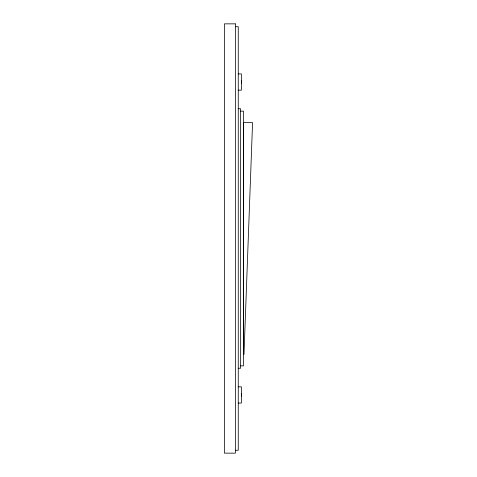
<?xml version="1.0" encoding="UTF-8"?>
<svg xmlns="http://www.w3.org/2000/svg" width="477" height="477" viewBox="0 0 477 477"><rect width="100%" height="100%" fill="white"/><g stroke="black" fill="none" stroke-linecap="round" stroke-linejoin="round"><path stroke-width="0.72" d="M243.985 354.411L252.571 122.589L243.604 122.589L243.604 354.411M235.399 26.712L238.261 26.712L238.261 450.288L235.399 450.288M238.261 73.935L241.41 73.935L241.41 90.153L238.261 90.153M238.261 108.756L240.647 108.756L240.647 368.244L238.261 368.244M240.647 111.141L243.508 111.141L243.508 365.859L240.647 365.859M238.261 386.847L241.41 386.847L241.41 403.065L238.261 403.065M241.6 80.899L241.6 83.189M241.6 393.811L241.6 396.101M235.399 23.85L224.428 23.85L224.428 453.15L235.399 453.15L235.399 23.85"/></g></svg>
